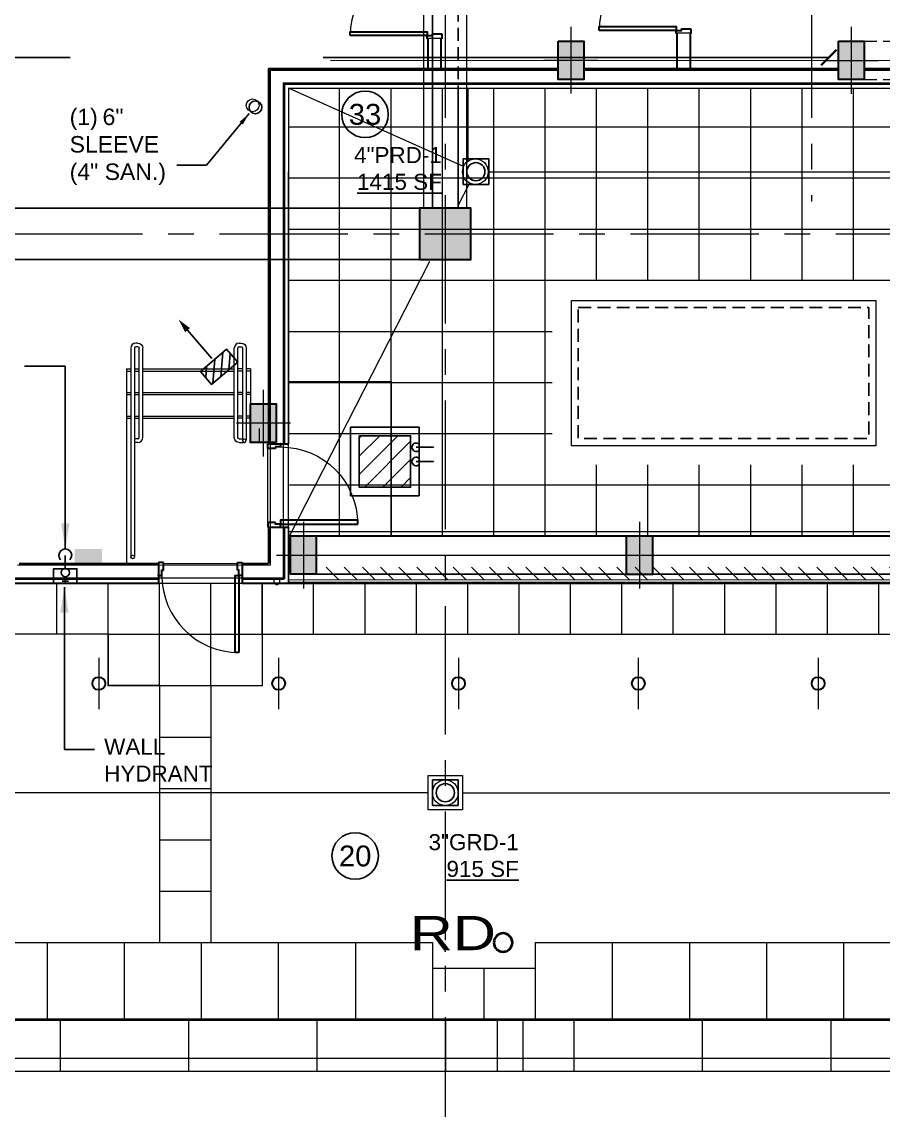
# Model space of a CAD drawing. Header units: inches. Extents: x -26500 to -19489, y -3216 to 2257.
# Drawn here: x -22339 to -21936, y -42 to 466 of the extents above; entities that cross this region are included whole.
import ezdxf
from ezdxf.enums import TextEntityAlignment as Align

# ---------------------------------------------------------------- set-up
doc = ezdxf.new("R2010")
doc.units = ezdxf.units.IN
doc.header["$LTSCALE"] = 48
doc.header["$MEASUREMENT"] = 0
for name, pattern in [('A113$0$CENTER', [2, 1.25, -0.25, 0.25, -0.25]), ('A113$0$DGN Style 3', [242.953966, 173.538547, -69.415419]), ('A113$0$HIDDEN2', [0.1875, 0.125, -0.0625]), ('DCW2', [1.25, 0.875, -0.125, 0.125, -0.125]), ('M2113$0$HIDDEN2', [0.1875, 0.125, -0.0625]), ('NB - PH Mezzanine_plan$0$HIDDEN2', [0.1875, 0.125, -0.0625])]:
    doc.linetypes.add(name, pattern=pattern)
doc.layers.add('A-Anno-Legn', color=8, linetype='Continuous', lineweight=18)
for name, color, linetype in [('A113$0$63', 8, 'Continuous'), ('A113$0$A roof pave', 8, 'Continuous'), ('A113$0$A-ANNO-PATT-13-14', 8, 'Continuous'), ('A113$0$A-COLS-COLS13-14', 8, 'Continuous'), ('A113$0$A-DOOR', 8, 'Continuous'), ('A113$0$A-DOOR-FRAM', 8, 'Continuous'), ('A113$0$A-EQPM-FEC', 8, 'Continuous'), ('A113$0$A-FLOOR-THRSHD', 8, 'Continuous'), ('A113$0$A-FLOR-CURB', 8, 'Continuous'), ('A113$0$A-FLOR-HRAL', 8, 'Continuous'), ('A113$0$A-FLOR-OVHD', 8, 'A113$0$HIDDEN2'), ('A113$0$A-FLOR-SLAB', 8, 'Continuous'), ('A113$0$A-FLOR-STRS', 8, 'Continuous'), ('A113$0$A-GRID-GRD13-14', 8, 'Continuous'), ('A113$0$A-GRID-GRDP0-15', 8, 'Continuous'), ('A113$0$A-PLUMB-SLEEVE', 8, 'Continuous'), ('A113$0$A-roof cope', 8, 'Continuous'), ('A113$0$A-roof davi', 8, 'Continuous'), ('A113$0$A-roof fall', 8, 'Continuous'), ('A113$0$A-WALL-FULL-EXTR', 8, 'Continuous'), ('A113$0$A-WALL-FULL-INTR', 8, 'Continuous'), ('A113$0$bp113 - A-ROOF-CRTS', 8, 'Continuous'), ('A113$0$bp113 - A-ROOF-RFDR', 8, 'Continuous'), ('A113$0$E-ELEC-WIND-WASH', 8, 'Continuous'), ('A113$0$E-POWER-GEN', 8, 'Continuous'), ('A113$0$Items below', 8, 'Continuous'), ('A113$0$Level 21', 8, 'Continuous'), ('A113$0$S-BEAM', 8, 'Continuous'), ('M2113$0$E-GENERATOR', 3, 'Continuous'), ('M2113$0$M-HVAC-Eqpm', 8, 'Continuous'), ('M2113$0$M-HVAC-Eqpm-AHU', 8, 'Continuous'), ('M2113$0$M-HVAC-EQPM-HATCH', 8, 'Continuous'), ('M2113$0$M-HVAC-HATCH', 8, 'Continuous'), ('M2113$0$M-HVAC-pad', 8, 'Continuous'), ('M2113$0$M-HVAC-Term-Anno', 2, 'Continuous'), ('M2113$0$M-PCHW', 8, 'Continuous'), ('NB - PH Mezzanine_plan$0$stcbeams', 1, 'NB - PH Mezzanine_plan$0$HIDDEN2'), ('NB - PH Mezzanine_plan$0$STCCOLS1', 1, 'NB - PH Mezzanine_plan$0$HIDDEN2'), ('NB - PH Mezzanine_plan$0$STPTREINF', 1, 'NB - PH Mezzanine_plan$0$HIDDEN2'), ('P-Anno', 6, 'Continuous'), ('P-Anno-Symb @ 96', 6, 'Continuous'), ('P-Domw-Cpip', 132, 'DCW2'), ('P-Pipe-Ftng', 134, 'Continuous'), ('P-Pipe-Ftng @ 96', 134, 'Continuous'), ('P-Text', 6, 'Continuous'), ('XREF', 7, 'Continuous')]:
    doc.layers.add(name, color=color, linetype=linetype)
doc.styles.add('A113$0$style-Arial', font='arial.ttf')
doc.styles.add('MAMEP ANNO', font='arial.ttf', dxfattribs={"height": 0.078125})
doc.styles.add('NB - PH Mezzanine_plan$0$ROMANS', font='romans.shx', dxfattribs={"width": 0.8})
doc.styles.add('P08', font='arial.ttf', dxfattribs={"height": 0.08})
doc.styles.get("Standard").update_dxf_attribs({"font": 'simplex.shx'})
doc.dimstyles.new('NB - PH Mezzanine_plan$0$tce_96', dxfattribs={"dimscale": 96, "dimtxt": 0.09375, "dimasz": 0.075, "dimexe": 0.075, "dimexo": 0.0625, "dimgap": 0.03125, "dimtad": 1, "dimdec": 3, "dimzin": 3, "dimdsep": 46, "dimlunit": 4, "dimtxsty": 'NB - PH Mezzanine_plan$0$ROMANS', "dimblk": 'NB - PH Mezzanine_plan$0$_ArchTick', "dimcen": 0, "dimdle": 0.075, "dimclrd": 3, "dimclre": 3, "dimclrt": 10, "dimadec": 0, "dimazin": 1, "dimtfac": 1, "dimtdec": 3, "dimtmove": 0, "dimatfit": 3, "dimldrblk": 'NB - PH Mezzanine_plan$0$_ArchTick', "dimfxl": 1, "dimtolj": 1, "dimtzin": 3, "dimlwd": -1, "dimlwe": -1, "dimarcsym": 0})
doc.dimstyles.new('STANDARD$7', dxfattribs={"dimtxt": 0.18, "dimasz": 0.125, "dimexe": 0.18, "dimexo": 0.06, "dimgap": 0.09, "dimtad": 0, "dimtih": 1, "dimtoh": 1, "dimdec": 4, "dimzin": 0, "dimdsep": 46, "dimtxsty": 'Standard', "dimcen": 0.09, "dimadec": 0, "dimazin": 0, "dimtfac": 1, "dimtdec": 4, "dimtofl": 0, "dimtmove": 0, "dimatfit": 3, "dimfxl": 1, "dimtolj": 1, "dimtzin": 0, "dimarcsym": 0})

# ---------------------------------------------------------------- blocks, each defined once
blk = doc.blocks.new('A113$0$72dr478_3')
at = {"layer": 'A113$0$A-DOOR', "linetype": 'Continuous', "lineweight": 0, "extrusion": (0, 0, -1)}
blk.add_arc((6.87, -1.5), 36, 270, 360, dxfattribs=at)
at = {"layer": 'A113$0$A-DOOR', "linetype": 'Continuous', "lineweight": 0}
blk.add_arc((-6.87, -73.75), 36, 90, 180, dxfattribs=at)
at = {"layer": 'A113$0$A-DOOR', "linetype": 'Continuous', "lineweight": 30}
for points in [[(-42.87, -1.5), (-42.87, -3.25), (-6.87, -3.25), (-6.87, -1.5)], [(-42.87, -73.75), (-42.87, -72), (-6.87, -72), (-6.87, -73.75)]]:
    blk.add_3dface(points, dxfattribs=at)
at = {"layer": 'A113$0$A-DOOR-FRAM', "linetype": 'Continuous', "lineweight": 30}
for p, q in [((-6.87, 0), (-6.87, -1.5)), ((-6.87, 0), (-6.5, 0)), ((0, 0), (-0.38, 0)), ((0, -2.25), (0, 0)), ((-6.87, -1.5), (-4.45, -1.5)), ((-4.45, -1.5), (-4.45, -2.25)), ((-4.45, -2.25), (0, -2.25)), ((-6.87, -75.25), (-6.87, -73.75)), ((-6.87, -73.75), (-4.45, -73.75)), ((-6.87, -75.25), (-6.5, -75.25)), ((-4.45, -73.75), (-4.45, -73)), ((-4.45, -73), (0, -73)), ((0, -75.25), (-0.37, -75.25)), ((0, -73), (0, -75.25))]:
    blk.add_line(p, q, dxfattribs=at)
at = {"layer": 'A113$0$A-DOOR-FRAM', "linetype": 'Continuous', "lineweight": 13}
for p, q in [((-6.5, 0), (-6.5, -0.15)), ((-0.38, -0.15), (-0.38, 0)), ((-6.72, -0.15), (-6.72, -1.35)), ((-6.72, -0.15), (-6.5, -0.15)), ((-6.72, -1.35), (-4.3, -1.35)), ((-4.3, -1.35), (-4.3, -2.1)), ((-4.3, -2.1), (-0.15, -2.1)), ((-0.15, -0.15), (-0.38, -0.15)), ((-0.15, -2.1), (-0.15, -0.15)), ((-6.72, -75.1), (-6.72, -73.9)), ((-6.72, -73.9), (-4.3, -73.9)), ((-6.72, -75.1), (-6.5, -75.1)), ((-6.5, -75.25), (-6.5, -75.1)), ((-4.3, -73.9), (-4.3, -73.15)), ((-4.3, -73.15), (-0.15, -73.15)), ((-0.15, -75.1), (-0.37, -75.1)), ((-0.37, -75.1), (-0.37, -75.25)), ((-0.15, -73.15), (-0.15, -75.1))]:
    blk.add_line(p, q, dxfattribs=at)
blk = doc.blocks.new('*U757')
at = {"layer": 'A113$0$E-ELEC-WIND-WASH', "linetype": 'A113$0$DGN Style 3', "lineweight": 13, "flags": 128}
blk.add_lwpolyline([(-1.44, -1.01), (-0.01, -1.72), (1.42, -1.01)], dxfattribs=at)
at = {"layer": 'A113$0$E-ELEC-WIND-WASH', "linetype": 'A113$0$DGN Style 3', "lineweight": 13}
blk.add_3dface([(1.42, 1.08), (-1.44, 1.08), (-1.44, -1.01), (1.42, -1.01)], dxfattribs=at)
blk = doc.blocks.new('A113$0$36D478_24')
at = {"layer": 'A113$0$A-DOOR', "linetype": 'Continuous', "lineweight": 0}
blk.add_arc((-0.85, -5.63), 36, 180, 270, dxfattribs=at)
at = {"layer": 'A113$0$A-DOOR', "linetype": 'Continuous', "lineweight": 30}
blk.add_3dface([(-0.85, -41.63), (-2.6, -41.63), (-2.6, -5.63), (-0.85, -5.63)], dxfattribs=at)
at = {"layer": 'A113$0$A-DOOR-FRAM', "linetype": 'Continuous', "lineweight": 30}
for p, q in [((-36.1, 0.37), (-38.35, 0.37)), ((-38.35, 0.37), (-38.35, 0)), ((-36.1, -3.2), (-36.1, 0.37)), ((-1.6, 0.37), (0.65, 0.37)), ((-1.6, -3.2), (-1.6, 0.37)), ((0.65, 0.37), (0.65, 0)), ((-36.85, -5.63), (-36.85, -3.2)), ((-36.85, -3.2), (-36.1, -3.2)), ((-0.85, -3.2), (-1.6, -3.2)), ((-0.85, -5.63), (-0.85, -3.2)), ((-38.35, -5.63), (-38.35, -5.25)), ((-38.35, -5.63), (-36.85, -5.63)), ((0.65, -5.63), (-0.85, -5.63)), ((0.65, -5.63), (0.65, -5.25))]:
    blk.add_line(p, q, dxfattribs=at)
at = {"layer": 'A113$0$A-DOOR-FRAM', "linetype": 'Continuous', "lineweight": 13}
for p, q in [((-36.25, 0.22), (-38.2, 0.22)), ((-38.2, 0.22), (-38.2, 0)), ((-36.25, -3.05), (-36.25, 0.22)), ((-1.45, -3.05), (-1.45, 0.22)), ((-1.45, 0.22), (0.5, 0.22)), ((0.5, 0.22), (0.5, 0)), ((-38.2, 0), (-38.35, 0)), ((-37, -5.48), (-37, -3.05)), ((-37, -3.05), (-36.25, -3.05)), ((-0.7, -3.05), (-1.45, -3.05)), ((-0.7, -5.48), (-0.7, -3.05)), ((0.5, 0), (0.65, 0)), ((-38.35, -5.25), (-38.2, -5.25)), ((-38.2, -5.48), (-38.2, -5.25)), ((-38.2, -5.48), (-37, -5.48)), ((0.5, -5.48), (-0.7, -5.48)), ((0.65, -5.25), (0.5, -5.25)), ((0.5, -5.48), (0.5, -5.25))]:
    blk.add_line(p, q, dxfattribs=at)
blk = doc.blocks.new('A113$0$36D478_25')
at = {"layer": 'A113$0$A-DOOR', "linetype": 'Continuous', "lineweight": 0, "extrusion": (0, 0, -1)}
blk.add_arc((-5.63, 0.85), 36, 90, 180, dxfattribs=at)
at = {"layer": 'A113$0$A-DOOR', "linetype": 'Continuous', "lineweight": 30}
blk.add_3dface([(41.63, 0.85), (41.63, 2.6), (5.63, 2.6), (5.63, 0.85)], dxfattribs=at)
at = {"layer": 'A113$0$A-DOOR-FRAM', "linetype": 'Continuous', "lineweight": 30}
for p, q in [((-0.37, 36.1), (-0.37, 38.35)), ((-0.37, 38.35), (0, 38.35)), ((3.2, 36.1), (-0.37, 36.1)), ((5.63, 36.85), (3.2, 36.85)), ((3.2, 36.85), (3.2, 36.1)), ((5.63, 38.35), (5.25, 38.35)), ((5.63, 38.35), (5.63, 36.85)), ((-0.37, 1.6), (-0.37, -0.65)), ((3.2, 1.6), (-0.37, 1.6)), ((3.2, 0.85), (3.2, 1.6)), ((5.63, 0.85), (3.2, 0.85)), ((5.63, -0.65), (5.63, 0.85)), ((-0.37, -0.65), (0, -0.65)), ((5.63, -0.65), (5.25, -0.65))]:
    blk.add_line(p, q, dxfattribs=at)
at = {"layer": 'A113$0$A-DOOR-FRAM', "linetype": 'Continuous', "lineweight": 13}
for p, q in [((-0.22, 36.25), (-0.22, 38.2)), ((-0.22, 38.2), (0, 38.2)), ((3.05, 36.25), (-0.22, 36.25)), ((0, 38.2), (0, 38.35)), ((5.48, 37), (3.05, 37)), ((3.05, 37), (3.05, 36.25)), ((5.25, 38.35), (5.25, 38.2)), ((5.48, 38.2), (5.25, 38.2)), ((5.48, 38.2), (5.48, 37)), ((3.05, 1.45), (-0.22, 1.45)), ((-0.22, 1.45), (-0.22, -0.5)), ((3.05, 0.7), (3.05, 1.45)), ((5.48, 0.7), (3.05, 0.7)), ((5.48, -0.5), (5.48, 0.7)), ((-0.22, -0.5), (0, -0.5)), ((0, -0.5), (0, -0.65)), ((5.25, -0.65), (5.25, -0.5)), ((5.48, -0.5), (5.25, -0.5))]:
    blk.add_line(p, q, dxfattribs=at)
blk = doc.blocks.new('A113')
at = {"layer": 'A113$0$A roof pave', "lineweight": 0, "transparency": 33554687}
for p, q in [((-22190.53, 435.13, -2660.42), (-22190.53, 225.94, -2660.42)), ((-22166.53, 435.13, -2660.42), (-22166.53, 225.94, -2660.42)), ((-22142.53, 435.13, -2660.42), (-22142.53, 225.94, -2660.42)), ((-22130.53, 435.13, -2660.42), (-22130.53, 401.02, -2660.42)), ((-22118.53, 435.13, -2660.42), (-22118.53, 225.94, -2660.42)), ((-22094.53, 435.13, -2660.42), (-22094.53, 225.94, -2660.42)), ((-22070.53, 435.13, -2660.42), (-22070.53, 345.46, -2660.42)), ((-22046.53, 435.13, -2660.42), (-22046.53, 345.46, -2660.42)), ((-22022.53, 435.13, -2660.42), (-22022.53, 345.46, -2660.42)), ((-21998.53, 435.13, -2660.42), (-21998.53, 345.46, -2660.42)), ((-21974.53, 435.13, -2660.42), (-21974.53, 345.46, -2660.42)), ((-21950.53, 435.13, -2660.42), (-21950.53, 345.46, -2660.42)), ((-22213.77, 417.1, -2660.42), (-21432.52, 417.1, -2660.42)), ((-22213.77, 393.22, -2660.42), (-21432.52, 393.22, -2660.42)), ((-22213.77, 369.34, -2660.42), (-21820, 369.34, -2660.42)), ((-22213.77, 345.46, -2660.42), (-22094.53, 345.46, -2660.42)), ((-22094.53, 345.46, -2660.42), (-21820, 345.46, -2660.42)), ((-22213.77, 321.58, -2660.42), (-22091.15, 321.58, -2660.42)), ((-22213.77, 297.7, -2660.42), (-22091.15, 297.7, -2660.42)), ((-22213.77, 273.82, -2660.42), (-22091.15, 273.82, -2660.42)), ((-22070.53, 259.17, -2660.42), (-22070.53, 225.94, -2660.42)), ((-22046.53, 259.17, -2660.42), (-22046.53, 225.94, -2660.42)), ((-22022.53, 259.17, -2660.42), (-22022.53, 225.94, -2660.42)), ((-21998.53, 259.17, -2660.42), (-21998.53, 225.94, -2660.42)), ((-21974.53, 259.17, -2660.42), (-21974.53, 225.94, -2660.42)), ((-21950.53, 259.17, -2660.42), (-21950.53, 225.94, -2660.42)), ((-22213.77, 249.94, -2660.42), (-21432.52, 249.94, -2660.42)), ((-22213.77, 228.08, -2660.42), (-21432.52, 228.08, -2660.42)), ((-22213.77, 225.94, -2660.42), (-21432.52, 225.94, -2660.42)), ((-22322.53, 180.09, -2660.42), (-22322.53, 204.09, -2660.42)), ((-22298.53, 180.09, -2660.42), (-22298.53, 204.09, -2660.42)), ((-22274.53, 156.09, -2660.42), (-22274.53, 204.09, -2660.42)), ((-22250.53, 156.09, -2660.42), (-22250.53, 204.09, -2660.42)), ((-22226.53, 180.09, -2660.42), (-22226.53, 204.09, -2660.42)), ((-22202.53, 180.09, -2660.42), (-22202.53, 204.09, -2660.42)), ((-22178.53, 180.09, -2660.42), (-22178.53, 204.09, -2660.42)), ((-22154.53, 180.09, -2660.42), (-22154.53, 204.09, -2660.42)), ((-22130.53, 180.09, -2660.42), (-22130.53, 204.09, -2660.42)), ((-22106.53, 180.09, -2660.42), (-22106.53, 204.09, -2660.42)), ((-22082.53, 180.09, -2660.42), (-22082.53, 204.09, -2660.42)), ((-22058.53, 180.09, -2660.42), (-22058.53, 204.09, -2660.42)), ((-22034.53, 180.09, -2660.42), (-22034.53, 204.09, -2660.42)), ((-22010.53, 180.09, -2660.42), (-22010.53, 204.09, -2660.42)), ((-21986.53, 180.09, -2660.42), (-21986.53, 204.09, -2660.42)), ((-21962.53, 180.09, -2660.42), (-21962.53, 204.09, -2660.42)), ((-21938.53, 180.09, -2660.42), (-21938.53, 204.09, -2660.42)), ((-22298.53, 180.09, -2660.42), (-22226.53, 180.09, -2660.42)), ((-22274.53, 156.09, -2660.42), (-22250.53, 156.09, -2660.42)), ((-22274.53, 132.09, -2660.42), (-22250.53, 132.09, -2660.42)), ((-22274.53, 108.09, -2660.42), (-22250.53, 108.09, -2660.42)), ((-22274.53, 84.09, -2660.42), (-22250.53, 84.09, -2660.42)), ((-22274.53, 60.09, -2660.42), (-22250.53, 60.09, -2660.42)), ((-22327.02, 36.09, -2660.42), (-22327.02, 0.09, -2660.42)), ((-22291.02, 36.09, -2660.42), (-22291.02, 0.09, -2660.42)), ((-22274.53, 36.09, -2660.42), (-22250.53, 36.09, -2660.42)), ((-22255.02, 36.09, -2660.42), (-22255.02, 0.09, -2660.42)), ((-22219.02, 36.09, -2660.42), (-22219.02, 0.09, -2660.42)), ((-22183.02, 36.09, -2660.42), (-22183.02, 0.09, -2660.42)), ((-22063.02, 36.09, -2660.42), (-22063.02, 0.09, -2660.42)), ((-22027.02, 36.09, -2660.42), (-22027.02, 0.09, -2660.42)), ((-21991.02, 36.09, -2660.42), (-21991.02, 0.09, -2660.42)), ((-21955.02, 36.09, -2660.42), (-21955.02, 0.09, -2660.42)), ((-22147.02, 24.09, -2660.42), (-22147.02, 0.09, -2660.42)), ((-22123.02, 24.09, -2660.42), (-22123.02, 0.09, -2660.42)), ((-22099.02, 24.09, -2660.42), (-22099.02, 0.09, -2660.42))]:
    blk.add_line(p, q, dxfattribs=at)
at = {"layer": 'A113$0$A roof pave', "lineweight": 13, "transparency": 33554687}
for p, q in [((-22298.53, 180.09, -2660.42), (-22373.33, 180.09, -2660.42)), ((-22298.53, 180.09, -2660.42), (-22298.53, 156.09, -2660.42)), ((-22226.53, 180.09, -2660.42), (-21410.53, 180.09, -2660.42)), ((-22226.53, 180.09, -2660.42), (-22226.53, 156.09, -2660.42)), ((-22274.53, 156.09, -2660.42), (-22298.53, 156.09, -2660.42)), ((-22274.53, 156.09, -2660.42), (-22274.53, 36.09, -2660.42)), ((-22250.53, 156.09, -2660.42), (-22250.53, 36.09, -2660.42)), ((-22250.53, 156.09, -2660.42), (-22226.53, 156.09, -2660.42)), ((-22435.02, 36.09, -2660.42), (-22274.53, 36.09, -2660.42)), ((-22250.53, 36.09, -2660.42), (-22147.02, 36.09, -2660.42)), ((-22147.02, 36.09, -2660.42), (-22147.02, 24.09, -2660.42)), ((-22099.02, 36.09, -2660.42), (-21811.02, 36.09, -2660.42)), ((-22099.02, 36.09, -2660.42), (-22099.02, 24.09, -2660.42)), ((-22147.02, 24.09, -2660.42), (-22099.02, 24.09, -2660.42))]:
    blk.add_line(p, q, dxfattribs=at)
at = {"layer": 'A113$0$A-ANNO-PATT-13-14', "lineweight": 0, "transparency": 33554687}
for points in [[(-22088.38, 439.18, -4909.55), (-22076.38, 439.18, -4909.55), (-22088.38, 457.18, -4909.55), (-22076.38, 457.18, -4909.55)], [(-21957.43, 439.16, -4909.55), (-21945.43, 439.16, -4909.55), (-21957.43, 457.16, -4909.55), (-21945.43, 457.16, -4909.55)], [(-22213.3, 208.09, -4909.55), (-22201.3, 208.09, -4909.55), (-22213.3, 226.09, -4909.55), (-22201.3, 226.09, -4909.55)]]:
    blk.add_solid(points, dxfattribs=at)
at = {"layer": 'A113$0$A-ANNO-PATT-13-14', "lineweight": 30, "transparency": 33554687}
blk.add_solid([(-22129.02, 355.16, -4909.55), (-22129.02, 379.16, -4909.55), (-22153.02, 355.16, -4909.55), (-22153.02, 379.16, -4909.55)], dxfattribs=at)
at = {"layer": 'A113$0$A-ANNO-PATT-13-14', "lineweight": 0, "transparency": 33554687, "extrusion": (0, 0, -1)}
for points in [[(22219.97, 287.7, 4909.55), (22231.97, 287.7, 4909.55), (22219.97, 269.7, 4909.55), (22231.97, 269.7, 4909.55)], [(22056.31, 208.08, 4909.55), (22044.31, 208.08, 4909.55), (22056.31, 226.09, 4909.55), (22044.31, 226.09, 4909.55)]]:
    blk.add_solid(points, dxfattribs=at)
at = {"layer": 'A113$0$A-COLS-COLS13-14', "lineweight": 13, "transparency": 33554687}
for p, q in [((-22082.38, 463.75, -4909.55), (-22082.38, 432.6, -4909.55)), ((-21951.43, 463.74, -4909.55), (-21951.43, 432.58, -4909.55)), ((-22094.96, 448.18, -4909.55), (-22069.81, 448.18, -4909.55)), ((-21964.01, 448.16, -4909.55), (-21938.86, 448.16, -4909.55)), ((-22225.97, 263.12, -4909.55), (-22225.97, 294.27, -4909.55)), ((-22213.39, 278.7, -4909.55), (-22238.54, 278.7, -4909.55)), ((-22207.3, 232.67, -4909.55), (-22207.3, 201.52, -4909.55)), ((-22050.31, 232.65, -4909.55), (-22050.31, 201.5, -4909.55)), ((-22219.87, 217.09, -4909.55), (-22194.72, 217.09, -4909.55)), ((-22062.89, 217.09, -4909.55), (-22037.74, 217.09, -4909.55))]:
    blk.add_line(p, q, dxfattribs=at)
at = {"layer": 'A113$0$A-COLS-COLS13-14', "lineweight": 30, "transparency": 33554687}
for points in [[(-22088.38, 457.18, -4909.55), (-22076.38, 457.18, -4909.55), (-22076.38, 439.18, -4909.55), (-22088.38, 439.18, -4909.55)], [(-21957.43, 457.16, -4909.55), (-21945.43, 457.16, -4909.55), (-21945.43, 439.16, -4909.55), (-21957.43, 439.16, -4909.55)], [(-22153.02, 355.16, -4909.55), (-22129.02, 355.16, -4909.55), (-22129.02, 379.16, -4909.55), (-22153.02, 379.16, -4909.55)], [(-22219.97, 269.7, -4909.55), (-22231.97, 269.7, -4909.55), (-22231.97, 287.7, -4909.55), (-22219.97, 287.7, -4909.55)], [(-22213.3, 226.09, -4909.55), (-22201.3, 226.09, -4909.55), (-22201.3, 208.09, -4909.55), (-22213.3, 208.09, -4909.55)], [(-22056.31, 226.09, -4909.55), (-22044.31, 226.09, -4909.55), (-22044.31, 208.08, -4909.55), (-22056.31, 208.08, -4909.55)]]:
    blk.add_3dface(points, dxfattribs=at)
at = {"layer": 'A113$0$A-EQPM-FEC', "lineweight": 13, "transparency": 33554687}
blk.add_solid([(-22301.37, 213.2, 1992.75), (-22314.12, 213.2, 1992.75), (-22301.37, 219.95, 1992.75), (-22314.12, 219.95, 1992.75)], dxfattribs=at)
at = {"layer": 'A113$0$A-FLOOR-THRSHD', "lineweight": 0, "transparency": 33554687}
for p, q in [((-22223.93, 232.35, 1992.75), (-22223.93, 266.85, 1992.75)), ((-22272.66, 213.19, 1992.75), (-22238.16, 213.19, 1992.75)), ((-22273.41, 203.92, 1992.75), (-22237.41, 203.92, 1992.75))]:
    blk.add_line(p, q, dxfattribs=at)
at = {"layer": 'A113$0$A-FLOOR-THRSHD', "lineweight": 13, "transparency": 33554687}
for points in [[(-22214.31, 226.09, 1992.75), (-22214.31, 298.09, 1992.75), (-22166.31, 298.09, 1992.75), (-22166.31, 226.09, 1992.75)], [(-22298.53, 203.95, 1992.75), (-22226.53, 203.95, 1992.75), (-22226.53, 155.95, 1992.75), (-22298.53, 155.95, 1992.75)]]:
    blk.add_3dface(points, dxfattribs=at)
at = {"layer": 'A113$0$A-FLOR-CURB', "lineweight": 0, "transparency": 33554687}
for p, q in [((-22222.81, 443.63, 1992.75), (-22088.38, 443.63, 1992.75)), ((-22222.81, 443.63, 1992.75), (-22222.81, 212.44, 1992.75)), ((-22076.38, 443.63, 1992.75), (-21957.43, 443.63, 1992.75)), ((-21945.43, 443.63, 1992.75), (-21825.48, 443.63, 1992.75)), ((-22216.81, 437.63, 1992.75), (-21413.04, 437.63, 1992.75)), ((-22216.81, 437.63, 1992.75), (-22216.81, 206.44, 1992.75)), ((-22340.83, 212.45, 1992.75), (-22222.81, 212.44, 1992.75)), ((-22346.83, 206.45, 1992.75), (-22216.81, 206.44, 1992.75))]:
    blk.add_line(p, q, dxfattribs=at)
at = {"layer": 'A113$0$A-FLOR-HRAL', "lineweight": 13, "transparency": 33554687}
for p, q in [((-22284.61, 316.03, 1992.75), (-22285.62, 316.03, 1992.75)), ((-22237.33, 316.03, 1992.75), (-22236.32, 316.03, 1992.75)), ((-22287.87, 313.78, 1992.75), (-22287.87, 216.14, 1992.75)), ((-22286.24, 313.78, 1992.75), (-22286.25, 216.65, 1992.75)), ((-22284.61, 314.41, 1992.75), (-22285.62, 314.41, 1992.75)), ((-22283.98, 271.95, 1992.75), (-22283.98, 313.78, 1992.75)), ((-22282.36, 271.95, 1992.75), (-22282.36, 313.78, 1992.75)), ((-22239.58, 271.95, 1992.75), (-22239.58, 313.78, 1992.75)), ((-22237.95, 271.95, 1992.75), (-22237.95, 313.78, 1992.75)), ((-22237.33, 314.41, 1992.75), (-22236.32, 314.41, 1992.75)), ((-22235.69, 313.78, 1992.75), (-22235.69, 270.45, 1992.75)), ((-22234.07, 313.78, 1992.75), (-22234.07, 270.59, 1992.75)), ((-22284.61, 271.32, 1992.75), (-22286.24, 271.32, 1992.75)), ((-22284.61, 269.7, 1992.75), (-22286.24, 269.7, 1992.75)), ((-22237.33, 271.32, 1992.75), (-22235.69, 271.32, 1992.75)), ((-22237.33, 269.7, 1992.75), (-22234.88, 269.7, 1992.75))]:
    blk.add_line(p, q, dxfattribs=at)
for centre, radius, start, end in [((-22285.62, 313.78, 1992.75), 2.25, 90, 180), ((-22237.33, 313.78, 1992.75), 2.25, 90, 180), ((-22285.62, 313.78, 1992.75), 0.625, 90, 180), ((-22237.33, 313.78, 1992.75), 0.625, 90, 180), ((-22284.61, 271.95, 1992.75), 0.625, 270, 360), ((-22284.61, 271.95, 1992.75), 2.25, 270, 360), ((-22234.88, 270.51, 1992.75), 0.815, 184.0922, 355.923)]:
    blk.add_arc(centre, radius, start, end, dxfattribs=at)
at = {"layer": 'A113$0$A-FLOR-HRAL', "lineweight": 13, "transparency": 33554687, "extrusion": (0, 0, -1)}
for centre, radius, start, end in [((22284.61, 313.78, -1992.75), 2.25, 90, 180), ((22236.32, 313.78, -1992.75), 2.25, 90, 180), ((22284.61, 313.78, -1992.75), 0.625, 90, 180), ((22236.32, 313.78, -1992.75), 0.625, 90, 180), ((22237.33, 271.95, -1992.75), 2.25, 270, 360), ((22237.33, 271.95, -1992.75), 0.625, 270, 360), ((22287.06, 216.2, -1992.75), 0.815, 184.0922, 355.923)]:
    blk.add_arc(centre, radius, start, end, dxfattribs=at)
at = {"layer": 'A113$0$A-FLOR-OVHD', "lineweight": 13, "transparency": 33554687}
for p, q in [((-21945.43, 457.16, 1992.75), (-21825.48, 457.08, 1992.75)), ((-21945.43, 439.16, 1992.75), (-21825.48, 439.08, 1992.75)), ((-22147.02, 379.16, 1992.75), (-22147.02, 435.13, 1992.75)), ((-22135.02, 379.16, 1992.75), (-22135.02, 435.13, 1992.75)), ((-22467.02, 379.16, 1992.75), (-22153.02, 379.16, 1992.75)), ((-22153.02, 355.16, 1992.75), (-22502.02, 355.16, 1992.75))]:
    blk.add_line(p, q, dxfattribs=at)
at = {"layer": 'A113$0$A-FLOR-SLAB', "lineweight": 13, "transparency": 33554687}
blk.add_line((-22227.78, 269.7, 1992.75), (-22227.78, 276.19, 1992.75), dxfattribs=at)
at = {"layer": 'A113$0$A-FLOR-STRS', "lineweight": 13, "transparency": 33554687}
for p, q in [((-22289.97, 304.02, 1992.75), (-22287.87, 304.02, 1992.75)), ((-22289.97, 304.02, 1992.75), (-22289.97, 213.2, 1992.75)), ((-22289.97, 303.02, 1992.75), (-22287.87, 303.02, 1992.75)), ((-22286.14, 304.02, 1992.75), (-22284.04, 304.02, 1992.75)), ((-22286.14, 303.02, 1992.75), (-22284.04, 303.02, 1992.75)), ((-22282.36, 304.02, 1992.75), (-22239.58, 304.02, 1992.75)), ((-22282.36, 303.02, 1992.75), (-22239.58, 303.02, 1992.75)), ((-22235.79, 304.02, 1992.75), (-22237.89, 304.02, 1992.75)), ((-22235.79, 303.02, 1992.75), (-22237.89, 303.02, 1992.75)), ((-22231.97, 304.02, 1992.75), (-22234.07, 304.02, 1992.75)), ((-22231.97, 303.02, 1992.75), (-22234.07, 303.02, 1992.75)), ((-22231.97, 304.02, 1992.75), (-22231.97, 269.7, 1992.75)), ((-22289.97, 293.02, 1992.75), (-22287.87, 293.02, 1992.75)), ((-22289.97, 292.02, 1992.75), (-22287.87, 292.02, 1992.75)), ((-22286.14, 293.02, 1992.75), (-22284.04, 293.02, 1992.75)), ((-22286.14, 292.02, 1992.75), (-22284.04, 292.02, 1992.75)), ((-22282.36, 293.02, 1992.75), (-22239.58, 293.02, 1992.75)), ((-22282.36, 292.02, 1992.75), (-22239.58, 292.02, 1992.75)), ((-22235.79, 293.02, 1992.75), (-22237.89, 293.02, 1992.75)), ((-22235.79, 292.02, 1992.75), (-22237.89, 292.02, 1992.75)), ((-22231.97, 293.02, 1992.75), (-22234.07, 293.02, 1992.75)), ((-22231.97, 292.02, 1992.75), (-22234.07, 292.02, 1992.75)), ((-22289.97, 282.02, 1992.75), (-22287.87, 282.02, 1992.75)), ((-22289.97, 281.02, 1992.75), (-22287.87, 281.02, 1992.75)), ((-22286.14, 282.02, 1992.75), (-22284.04, 282.02, 1992.75)), ((-22286.14, 281.02, 1992.75), (-22284.04, 281.02, 1992.75)), ((-22282.36, 282.02, 1992.75), (-22239.58, 282.02, 1992.75)), ((-22282.36, 281.02, 1992.75), (-22239.58, 281.02, 1992.75)), ((-22235.79, 282.02, 1992.75), (-22237.89, 282.02, 1992.75)), ((-22235.79, 281.02, 1992.75), (-22237.89, 281.02, 1992.75)), ((-22231.97, 282.02, 1992.75), (-22234.07, 282.02, 1992.75)), ((-22231.97, 281.02, 1992.75), (-22234.07, 281.02, 1992.75))]:
    blk.add_line(p, q, dxfattribs=at)
blk.add_arc((-22234.88, 270.44, 1992.75), 0.815, 355.7815, 179.1043, dxfattribs=at)
at = {"layer": 'A113$0$A-FLOR-STRS', "lineweight": 13, "transparency": 33554687, "extrusion": (0, 0, -1)}
blk.add_arc((22287.06, 216.2, -1992.75), 0.815, 355.7815, 179.1043, dxfattribs=at)
at = {"layer": 'A113$0$A-GRID-GRD13-14', "lineweight": 0, "transparency": 33554687}
for p, q in [((-22194.71, 448.18, 0), (-21414.54, 448.13)), ((-22194.72, 217.09, 0), (-21410.79, 217.11, 0))]:
    blk.add_line(p, q, dxfattribs=at)
at = {"layer": 'A113$0$A-GRID-GRDP0-15', "linetype": 'A113$0$CENTER', "lineweight": 0, "transparency": 33554687}
for p, q in [((-22141.02, 2113.24), (-22141.02, -676.9)), ((-21970.01, 2113.24), (-21970.01, 382.21)), ((-24358.53, 367.16), (-20364.93, 367.16))]:
    blk.add_line(p, q, dxfattribs=at)
at = {"layer": 'A113$0$A-PLUMB-SLEEVE', "lineweight": 13, "transparency": 33554687}
blk.add_circle((-22231.02, 427.16, -2660.42), 3, dxfattribs=at)
at = {"layer": 'A113$0$A-roof cope', "lineweight": 40, "transparency": 33554687}
blk.add_line((-22483.02, 0.09, -2660.42), (-21079.02, 0.09, -2660.42), dxfattribs=at)
at = {"layer": 'A113$0$A-roof cope', "lineweight": 0, "transparency": 33554687}
for p, q in [((-22320.81, -23.91, -2660.42), (-22320.81, 0.09, -2660.42)), ((-22260.81, -23.91, -2660.42), (-22260.81, 0.09, -2660.42)), ((-22200.81, -23.91, -2660.42), (-22200.81, 0.09, -2660.42)), ((-22140.81, -23.91, -2660.42), (-22140.81, 0.09, -2660.42)), ((-22080.81, -23.91, -2660.42), (-22080.81, 0.09, -2660.42)), ((-22020.81, -23.91, -2660.42), (-22020.81, 0.09, -2660.42)), ((-21960.81, -23.91, -2660.42), (-21960.81, 0.09, -2660.42))]:
    blk.add_line(p, q, dxfattribs=at)
at = {"layer": 'A113$0$A-roof cope', "lineweight": 13, "transparency": 33554687}
for p, q in [((-22116.82, 0.09, -2660.42), (-22116.82, -23.91, -2660.42)), ((-22104.82, 0.09, -2660.42), (-22104.82, -23.91, -2660.42)), ((-22507.02, -23.91, -2660.42), (-21055.02, -23.91, -2660.42))]:
    blk.add_line(p, q, dxfattribs=at)
at = {"layer": 'A113$0$A-roof davi', "lineweight": 40, "transparency": 33554687, "extrusion": (0, 0, -1)}
blk.add_circle((22114.02, 36.09, 2660.42), 4.32, dxfattribs=at)
at = {"layer": 'A113$0$A-roof fall', "lineweight": 0, "transparency": 33554687}
for p, q in [((-22302.87, 169.09, -2660.42), (-22302.87, 145.09, -2660.42)), ((-22218.87, 169.09, -2660.42), (-22218.87, 145.09, -2660.42)), ((-22134.87, 169.09, -2660.42), (-22134.87, 145.09, -2660.42)), ((-22050.87, 169.09, -2660.42), (-22050.87, 145.09, -2660.42)), ((-21966.87, 169.09, -2660.42), (-21966.87, 145.09, -2660.42))]:
    blk.add_line(p, q, dxfattribs=at)
at = {"layer": 'A113$0$A-roof fall', "lineweight": 30, "transparency": 33554687}
for centre in [(-22302.87, 157.09, -2660.42), (-22218.87, 157.09, -2660.42), (-22134.87, 157.09, -2660.42), (-22050.87, 157.09, -2660.42), (-21966.87, 157.09, -2660.42)]:
    blk.add_ellipse(centre, major_axis=(-3, 0), ratio=0.999999, dxfattribs=at)
at = {"layer": 'A113$0$A-WALL-FULL-EXTR', "lineweight": 30, "transparency": 33554687}
for p, q in [((-22149.07, 444.38, 1992.75), (-22149.07, 458.27, 1992.75)), ((-22142.94, 444.38, 1992.75), (-22142.94, 458.41, 1992.75)), ((-22032.78, 444.38, 1992.75), (-22032.78, 460.81, 1992.75)), ((-22026.65, 460.81, 1992.75), (-22026.65, 444.38, 1992.75)), ((-22223.56, 444.38, 1992.75), (-22088.38, 444.38, 1992.75)), ((-22076.38, 444.38, 1992.75), (-21957.43, 444.38, 1992.75)), ((-21945.43, 444.38, 1992.75), (-21825.48, 444.38, 1992.75)), ((-22216.31, 437.13, 1992.75), (-21677.57, 437.13, 1992.75)), ((-22223.56, 269.1, 1992.75), (-22214.28, 269.09, 1992.75)), ((-22340.08, 213.2, 1992.75), (-22274.91, 213.19, 1992.75)), ((-22274.91, 213.19, 1992.75), (-22274.91, 203.92, 1992.75)), ((-22235.91, 213.19, 1992.75), (-22223.56, 213.19, 1992.75)), ((-22349.33, 203.95, 1992.75), (-22274.91, 203.94, 1992.75)), ((-22347.33, 205.95, 1992.75), (-22274.91, 205.94, 1992.75)), ((-22235.91, 205.94, 1992.75), (-22216.31, 205.94, 1992.75)), ((-22235.91, 203.94, 1992.75), (-22214.31, 203.94, 1992.75))]:
    blk.add_line(p, q, dxfattribs=at)
at = {"layer": 'A113$0$A-WALL-FULL-EXTR', "lineweight": 13, "transparency": 33554687}
for p, q in [((-22214.31, 435.13, 1992.75), (-22214.31, 269.09, 1992.75)), ((-22214.31, 435.13, 1992.75), (-21677.57, 435.13, 1992.75)), ((-22214.31, 230.09, 1992.75), (-22214.31, 203.94, 1992.75))]:
    blk.add_line(p, q, dxfattribs=at)
at = {"layer": 'A113$0$A-WALL-FULL-INTR', "lineweight": 13, "transparency": 33554687}
for p, q in [((-22142.94, 458.41, 1992.75), (-22149.07, 458.41, 1992.75)), ((-22026.65, 460.81, 1992.75), (-22032.78, 460.81, 1992.75))]:
    blk.add_line(p, q, dxfattribs=at)
at = {"layer": 'A113$0$A-WALL-FULL-INTR', "lineweight": 30, "transparency": 33554687}
for p, q in [((-22223.56, 444.38, 1992.75), (-22223.56, 269.1, 1992.75)), ((-22216.31, 437.13, 1992.75), (-22216.31, 269.09, 1992.75)), ((-22223.56, 230.1, 1992.75), (-22214.31, 230.09, 1992.75)), ((-22223.56, 230.1, 1992.75), (-22223.56, 213.19, 1992.75)), ((-22216.31, 230.09, 1992.75), (-22216.31, 205.94, 1992.75)), ((-22235.91, 213.19, 1992.75), (-22235.91, 203.92, 1992.75))]:
    blk.add_line(p, q, dxfattribs=at)
at = {"layer": 'A113$0$bp113 - A-ROOF-CRTS', "lineweight": 13, "transparency": 33554687}
for p, q in [((-22214.31, 204.09, -2660.42), (-22214.31, 396.09, -2660.42)), ((-22121.02, 396.16, -2660.42), (-21787.02, 396.16, -2660.42)), ((-22129.75, 390.81, -2660.42), (-22135.18, 380.16, -2660.42)), ((-22148.45, 354.16, -2660.42), (-22213.77, 226.09, -2660.42)), ((-22149.02, 106.09, -2660.42), (-22401.02, 106.09, -2660.42)), ((-22133.02, 106.09, -2660.42), (-21789.02, 106.09, -2660.42))]:
    blk.add_line(p, q, dxfattribs=at)
at = {"layer": 'A113$0$bp113 - A-ROOF-CRTS', "lineweight": 13, "transparency": 33554687, "elevation": -2660.42, "flags": 128}
blk.add_lwpolyline([(-22132.5, 398.6), (-22214.31, 435.13)], dxfattribs=at)
at = {"layer": 'A113$0$bp113 - A-ROOF-CRTS', "lineweight": 13, "transparency": 33554687}
blk.add_point((-22141.02, 32.09, -2660.42), dxfattribs=at)
at = {"layer": 'A113$0$bp113 - A-ROOF-RFDR', "lineweight": 13, "transparency": 33554687}
for centre in [(-22127.02, 396.16, -2660.42), (-22141.02, 106.09, -2660.42)]:
    blk.add_circle(centre, 6, dxfattribs=at)
blk.add_3dface([(-22149.02, 114.09, -2660.42), (-22133.02, 114.09, -2660.42), (-22133.02, 98.09, -2660.42), (-22149.02, 98.09, -2660.42)], dxfattribs=at)
at = {"layer": 'A113$0$E-POWER-GEN', "lineweight": 0, "transparency": 33554687}
blk.add_3dface([(-22082.15, 335.97, 1992.75), (-21939.92, 335.97, 1992.75), (-21939.92, 268.17, 1992.75), (-22082.15, 268.17, 1992.75)], dxfattribs=at)
at = {"layer": 'A113$0$Items below', "lineweight": 0, "transparency": 33554687}
blk.add_line((-22501.02, -17.91, -2660.42), (-21061.02, -17.91, -2660.42), dxfattribs=at)
at = {"layer": 'A113$0$Level 21', "lineweight": 0, "transparency": 33554687}
for p, q in [((-22213.3, 226.09, 1992.75), (-21432.52, 226.11, 1992.75)), ((-22213.3, 208.09, 1992.75), (-21414.52, 208.11, 1992.75))]:
    blk.add_line(p, q, dxfattribs=at)
at = {"layer": 'A113$0$Level 21', "lineweight": 13, "transparency": 33554687}
blk.add_line((-22214.31, 205.59, 1992.75), (-21412.02, 205.61, 1992.75), dxfattribs=at)
at = {"layer": 'A113$0$Level 21', "lineweight": 40, "transparency": 33554687}
blk.add_line((-22214.31, 204.09, 1992.75), (-21410.52, 204.11, 1992.75), dxfattribs=at)
at = {"layer": 'A113$0$S-BEAM', "lineweight": 0, "transparency": 33554687}
for p, q in [((-22151.01, 379.16, 1992.75), (-22151.03, 1009.17, 1992.75)), ((-22131.02, 379.16, 1992.75), (-22131.02, 1009.17, 1992.75))]:
    blk.add_line(p, q, dxfattribs=at)
at = {"layer": 'A113$0$A-DOOR', "lineweight": 0, "transparency": 33554687}
for name, p in [('A113$0$72dr478_3', (-22026.28, 535.91, 1992.75)), ('A113$0$72dr478_3', (-22142.57, 533.52, 1992.75)), ('A113$0$36D478_25', (-22223.56, 230.74, 1992.75)), ('A113$0$36D478_24', (-22236.56, 213.19, 1992.75))]:
    blk.add_blockref(name, p, dxfattribs=at)
at = {"layer": 'A113$0$E-ELEC-WIND-WASH', "lineweight": 13, "transparency": 33554687}
blk.add_blockref('*U757', (-22219.72, 204.95, 1992.75), dxfattribs=at)
at = {"layer": 'A113$0$63', "lineweight": 0, "transparency": 33554687, "style": 'A113$0$style-Arial', "width": 1.246875}
blk.add_text('RD', height=16, dxfattribs=at).set_placement((-22157.62, 32.54, 0))
blk = doc.blocks.new('NB - PH Mezzanine_plan$0$_ArchTick')
at = {"linetype": 'ByBlock', "const_width": 0.15}
blk.add_lwpolyline([(-0.5, -0.5), (0.5, 0.5)], dxfattribs=at)
blk = doc.blocks.new('LDGD')
at = {"layer": 'P-Pipe-Ftng'}
for p, q in [((-3, -3), (-3, 3)), ((3, 3), (-3, 3)), ((3, -3), (3, 3)), ((3, -3), (-3, -3))]:
    blk.add_line(p, q, dxfattribs=at)
blk.add_circle((0, 0), 2.12, dxfattribs=at)
blk = doc.blocks.new('A$C41AB572F')
at = {"layer": 'P-Pipe-Ftng', "linetype": 'ByBlock'}
for p, q in [((0.56, 6.16), (2.81, 6.16)), ((1.69, 7.71), (1.69, 5.15))]:
    blk.add_line(p, q, dxfattribs=at)
at = {"layer": 'P-Pipe-Ftng', "linetype": 'ByBlock', "flags": 128}
for points in [[(5.9, 5.36), (5.9, 10.63), (-2.53, 10.63), (-2.53, 5.36)], [(-5.29, 5.23), (8.67, 5.23)]]:
    blk.add_lwpolyline(points, dxfattribs=at)
at = {"layer": 'P-Pipe-Ftng', "linetype": 'ByBlock'}
blk.add_circle((1.69, 9.21), 1.5, dxfattribs=at)
blk = doc.blocks.new('VAL-PLBG-PipeDn-Anno')
at = {"color": 0, "linetype": 'ByBlock'}
blk.add_arc((0, 0), 0.0312, 47.0744, 312.9256, dxfattribs=at)
blk = doc.blocks.new('*U443')
at = {"color": 0, "linetype": 'Continuous'}
blk.add_circle((0, 0), 0.1132, dxfattribs=at)
at = {"color": 0, "linetype": 'ByBlock', "style": 'MAMEP ANNO'}
blk.add_attdef('ID', text='', height=0.1016, dxfattribs=at).set_placement((0, 0), align=Align.MIDDLE_CENTER)
blk = doc.blocks.new('A$C0EAB4BA6')
at = {"layer": 'P-Pipe-Ftng', "transparency": 33554687}
blk.add_circle((-23201.5, 349.55), 3, dxfattribs=at)
blk = doc.blocks.new('A$C44E8549D')
at = {"transparency": 33554687}
blk.add_blockref('A$C0EAB4BA6', (0, 17.69), dxfattribs=at)
blk = doc.blocks.new('M2113$0$A$C7CBD3F03')
at = {"layer": 'M2113$0$M-HVAC-HATCH'}
h = blk.add_hatch(dxfattribs=at)
h.set_pattern_fill('ANSI31', color=256, scale=48, angle=540, style=0)
h.set_pattern_definition([(225, (22839.514, -553.5375), (4.2426407, -4.2426407), [])])
h.paths.add_polyline_path([(60, 60), (36, 60), (36, 36), (60, 36)])
at = {"layer": 'M2113$0$M-HVAC-Eqpm-AHU'}
blk.add_lwpolyline([(36, 60), (60, 60), (60, 36), (36, 36)], close=True, dxfattribs=at)
at = {"layer": 'M2113$0$M-HVAC-pad'}
blk.add_lwpolyline([(32, 64), (64, 64), (64, 32), (32, 32)], close=True, dxfattribs=at)
blk = doc.blocks.new('M2113$0$ARROWS')
blk.add_line((0, 0), (0.729, 0))
blk.add_solid([(0.729, 0.062), (0.729, -0.062), (1, 0)])
blk = doc.blocks.new('M2113$0$A$C69212627')
at = {"layer": 'M2113$0$E-GENERATOR', "color": 2, "linetype": 'M2113$0$HIDDEN2', "flags": 128}
blk.add_lwpolyline([(48, 109.25), (183.75, 109.25), (183.75, 48), (48, 48)], close=True, dxfattribs=at)
blk = doc.blocks.new('NB - PH Mezzanine_plan')
at = {"layer": 'NB - PH Mezzanine_plan$0$stcbeams', "transparency": 33554687}
blk.add_line((-22135.04, 652.34), (-22135.04, 379.16), dxfattribs=at)
at = {"layer": 'NB - PH Mezzanine_plan$0$stcbeams', "linetype": 'Continuous', "transparency": 33554687}
for p, q in [((-22147.03, 379.16), (-22147.03, 541.92)), ((-22135.04, 435.12), (-22135.04, 379.16)), ((-22490.02, 379.16), (-22147.03, 379.16)), ((-22502.03, 355.16), (-22129.77, 355.16))]:
    blk.add_line(p, q, dxfattribs=at)
for points in [[(-22201.3, 226.11), (-21432.53, 226.11), (-21432.53, 438.76)], [(-22201.3, 208.11), (-21414.53, 208.11), (-21414.54, 438.76)]]:
    blk.add_lwpolyline(points, dxfattribs=at)
at = {"layer": 'NB - PH Mezzanine_plan$0$STCCOLS1', "transparency": 33554687}
for points in [[(-22088.38, 457.18), (-22088.38, 439.18), (-22076.38, 439.18), (-22076.38, 457.18)], [(-21957.43, 457.16), (-21957.43, 439.16), (-21945.43, 439.16), (-21945.43, 457.16)], [(-22153.02, 379.16), (-22129.02, 379.16), (-22129.02, 355.16), (-22153.02, 355.16)], [(-22231.97, 287.7), (-22231.97, 269.7), (-22219.97, 269.7), (-22219.97, 287.7)], [(-22213.3, 208.09), (-22201.3, 208.09), (-22201.3, 226.11), (-22213.3, 226.11)], [(-22056.31, 208.08), (-22044.31, 208.08), (-22044.31, 226.09), (-22056.31, 226.09)]]:
    blk.add_lwpolyline(points, close=True, dxfattribs=at)
at = {"layer": 'NB - PH Mezzanine_plan$0$STPTREINF', "lineweight": 13, "ltscale": 39.370079, "transparency": 33554687}
blk.add_leader([(-21961.89, 449.48), (-22493.77, 449.48)], dimstyle='NB - PH Mezzanine_plan$0$tce_96', override={"dimclrd": 8}, dxfattribs=at)

msp = doc.modelspace()

# ---------------------------------------------------------------- hatches: boundary and pattern name
at = {"layer": 'M2113$0$M-HVAC-EQPM-HATCH', "transparency": 33554687}
h = msp.add_hatch(dxfattribs=at)
h.set_pattern_fill('ANSI31', color=256, scale=48, angle=270, style=0)
h.set_pattern_definition([(315, (1449.1546, -888.988), (4.2426407, 4.2426407), [])])
h.paths.add_polyline_path([(-21421.02, 211.09), (-21421.02, 205.09), (-22197.44, 205.5), (-22197.44, 211.5)])
at = {"layer": 'M2113$0$M-HVAC-pad', "transparency": 33554687}
h = msp.add_hatch(dxfattribs=at)
h.set_pattern_fill('ANSI31', color=256, scale=28, angle=580.4731, style=0)
h.set_pattern_definition([(265.4731, (-22108.0105, 400.8266), (3.48908, -0.276244), [])])
h.paths.add_polyline_path([(-22255.35, 302.87), (-22243.18, 313.25), (-22237.98, 307.17), (-22250.16, 296.78)])

# ---------------------------------------------------------------- linework, layer by layer
at = {"layer": 'M2113$0$M-HVAC-Eqpm', "transparency": 33554687, "flags": 128}
msp.add_lwpolyline([(-22255.35, 302.87), (-22243.18, 313.25), (-22237.98, 307.17), (-22250.16, 296.78), (-22255.35, 302.87)], dxfattribs=at)
at = {"layer": 'M2113$0$M-PCHW', "transparency": 33554687, "elevation": 0.21, "flags": 128}
for points in [[(-22154.6, 267.43), (-22146.46, 267.43), (-22146.46, 267.43)], [(-22154.6, 260.8), (-22146.46, 260.8), (-22146.46, 260.8)]]:
    msp.add_lwpolyline(points, dxfattribs=at)
at = {"layer": 'M2113$0$M-PCHW', "transparency": 33554687}
for centre in [(-22154.6, 267.43, 0.21), (-22154.6, 260.8, 0.21)]:
    msp.add_arc(centre, 2, 44.9795, 315.0205, dxfattribs=at)
at = {"layer": 'P-Domw-Cpip'}
msp.add_line((-22318.52, 216.95), (-22318.52, 210.73), dxfattribs=at)

# ---------------------------------------------------------------- block references
at = {"transparency": 33554457}
msp.add_blockref('A$C44E8549D', (971.79, 59.01), dxfattribs=at)
at = {"layer": 'M2113$0$E-GENERATOR', "color": 2, "linetype": 'M2113$0$HIDDEN2', "transparency": 33554687}
msp.add_blockref('M2113$0$A$C69212627', (-22126.92, 223.47), dxfattribs=at)
at = {"layer": 'M2113$0$M-HVAC-Eqpm', "transparency": 33554687}
msp.add_blockref('M2113$0$A$C7CBD3F03', (-22217.23, 212.8, 0.21), dxfattribs=at)
at = {"layer": 'M2113$0$M-HVAC-Term-Anno', "transparency": 33554687, "xscale": 23.99999999380037, "yscale": 23.99999999380037, "zscale": 23.99999999380037, "rotation": 130.4731160662471}
msp.add_blockref('M2113$0$ARROWS', (-22250.04, 308.85), dxfattribs=at)
at = {"layer": 'P-Anno-Symb @ 96', "xscale": 96, "yscale": 96, "zscale": 96}
for p, values in [((-22178.52, 422.94), {'ID': '33'}), ((-22183.11, 76.55), {'ID': '20'})]:
    msp.add_blockref('*U443', p, dxfattribs=at).add_auto_attribs(values)
at = {"layer": 'P-Pipe-Ftng'}
for name, p, xscale, yscale, zscale in [('LDGD', (-22126.74, 396.15), 2, 2, 2), ('A$C41AB572F', (-22316.35, 197.02), -1.290026999755355, 1.290026999755355, 1.290026999755355), ('LDGD', (-22141.02, 106.09), 2, 2, 2)]:
    msp.add_blockref(name, p, dxfattribs=dict(at, xscale=xscale, yscale=yscale, zscale=zscale))
at = {"layer": 'P-Pipe-Ftng @ 96', "xscale": 96, "yscale": 96, "zscale": 96, "rotation": 270}
msp.add_blockref('VAL-PLBG-PipeDn-Anno', (-22318.52, 216.95), dxfattribs=at)
at = {"layer": 'XREF'}
for name in ['A113', 'NB - PH Mezzanine_plan']:
    msp.add_blockref(name, (0, 0), dxfattribs=at)

# ---------------------------------------------------------------- texts
at = {"layer": 'A-Anno-Legn', "transparency": 33554687, "insert": (-22316.48, 425.61), "char_height": 7.6875, "attachment_point": 1, "style": 'P08'}
msp.add_mtext_dynamic_manual_height_columns('\\pt15.375;{\\C6;(1)^I6" SLEEVE (4" SAN.)}', width=49.753, gutter_width=1, heights=[0], dxfattribs=at)
at = {"layer": 'P-Anno', "char_height": 7.5, "style": 'MAMEP ANNO'}
for s, insert, width, attachment_point in [('4"PRD-1\\P{\\L1415 SF}', (-22142.65, 407.67, 0), 52.1223, 3), ('WALL HYDRANT', (-22300.36, 131.3), 46.6221, 1), ('3"GRD-1\\P{\\L915 SF}', (-22106.7, 86.75, 0), 52.1223, 3)]:
    msp.add_mtext(s, dxfattribs=dict(at, insert=insert, width=width, attachment_point=attachment_point))

# ---------------------------------------------------------------- leaders
at = {"layer": 'P-Text'}
for points, override in [([(-22232.59, 423.41), (-22252.49, 399.24), (-22266.5, 399.24)], {"dimscale": 48}), ([(-22318.52, 219.95), (-22318.52, 305.29), (-22337.63, 305.29)], {"dimscale": 96}), ([(-22318.94, 202.15), (-22318.94, 126.32), (-22304.88, 126.32)], {"dimscale": 96})]:
    msp.add_leader(points, dimstyle='STANDARD$7', override=override, dxfattribs=at)

doc.saveas('drawing.dxf')
